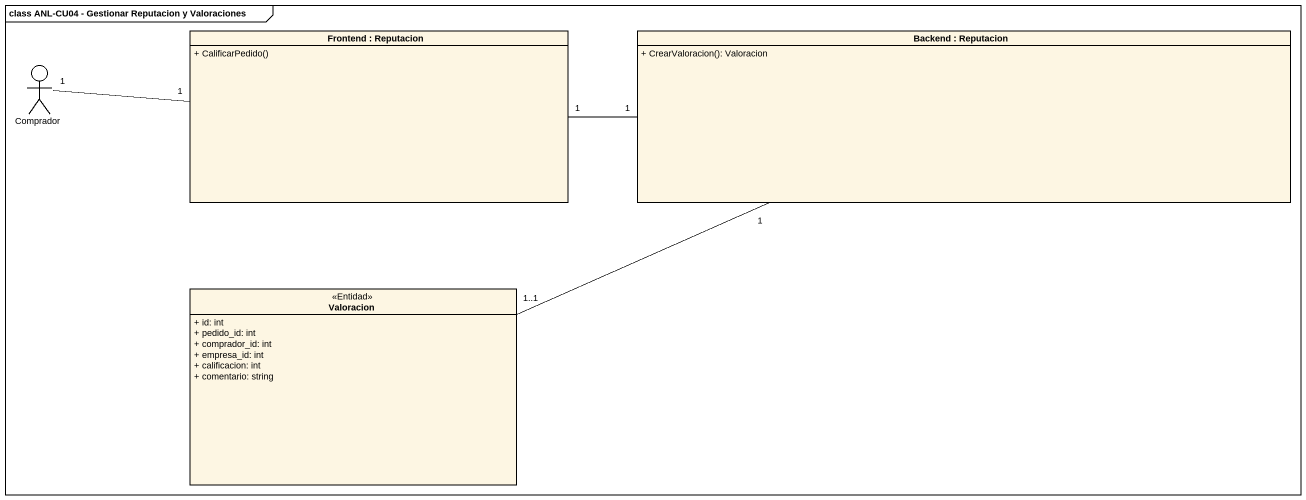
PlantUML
@startuml
mainframe class ANL-CU04 - Gestionar Reputacion y Valoraciones
allowmixing
hide circle
hide empty members
skinparam classAttributeIconSize 0
class "Frontend : Reputacion" as Frontend_Reputacion {
  + CalificarPedido()
}
class "Backend : Reputacion" as Backend_Reputacion {
  + CrearValoracion(): Valoracion
}
actor Comprador
class Valoracion <<Entidad>> {
  + id: int
  + pedido_id: int
  + comprador_id: int
  + empresa_id: int
  + calificacion: int
  + comentario: string
}
Frontend_Reputacion "1" -right- "1" Backend_Reputacion
Backend_Reputacion "1" -left- "1..1" Valoracion
Comprador "1" -right- "1" Frontend_Reputacion
@enduml
